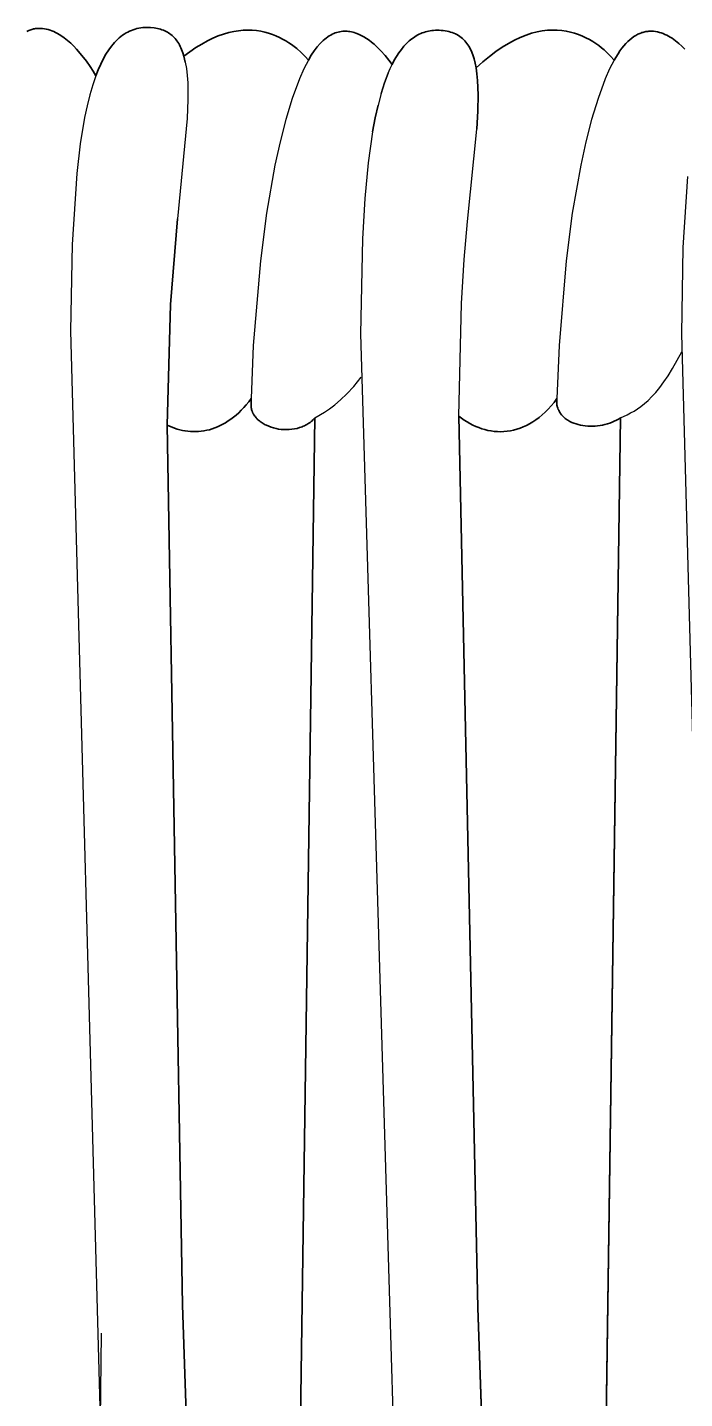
# Model space of a CAD drawing. Header units: millimetres. Extents: x 0 to 1881, y -1115 to 723.
# Drawn here: x 1414.4 to 1455.3, y -469.4 to -384.2 of the extents above; entities that cross this region are included whole.
import ezdxf

# ---------------------------------------------------------------- set-up
doc = ezdxf.new("R2010")
doc.units = ezdxf.units.MM
doc.layers.add('Blocks', color=7, linetype='Continuous')
doc.layers.add('Blocks$Inner', color=7, linetype='Continuous', lineweight=25, true_color=0x007f00)
doc.layers.add('Blocks$Outline', color=7, linetype='Continuous', lineweight=35, true_color=0xff3f3f)

# ---------------------------------------------------------------- blocks, each defined once
blk = doc.blocks.new('PK4 Lounge Chair Top')
at = {"layer": 'Blocks$Inner'}
for points in [[(275.318, 304.277), (275.117, 304.501), (274.875, 304.742), (274.593, 304.991), (274.438, 305.116), (274.273, 305.239), (274.098, 305.359), (273.913, 305.475), (273.719, 305.586), (273.516, 305.69), (273.303, 305.786), (273.081, 305.873), (272.85, 305.95), (272.61, 306.016), (272.36, 306.069), (272.102, 306.108), (271.834, 306.132), (271.558, 306.14), (271.273, 306.131), (270.979, 306.102), (270.677, 306.053), (270.366, 305.984), (270.047, 305.891), (269.719, 305.776), (269.383, 305.635), (269.038, 305.468), (268.686, 305.274), (268.325, 305.052), (267.956, 304.799), (267.579, 304.516), (267.624, 304.339), (267.665, 304.155), (267.624, 304.34), (267.579, 304.516), (267.511, 304.735), (267.435, 304.939), (267.393, 305.036), (267.349, 305.13), (267.303, 305.219), (267.254, 305.305), (267.203, 305.388), (267.149, 305.467), (267.093, 305.542), (267.035, 305.614), (266.974, 305.682), (266.91, 305.746), (266.844, 305.807), (266.775, 305.865), (266.703, 305.919), (266.628, 305.969), (266.551, 306.016), (266.471, 306.059), (266.388, 306.099), (266.303, 306.136), (266.214, 306.169), (266.123, 306.198), (266.028, 306.224), (265.931, 306.246), (265.83, 306.265), (265.727, 306.281), (265.51, 306.301), (265.281, 306.308), (265.153, 306.305), (265.027, 306.297), (264.903, 306.283), (264.781, 306.263), (264.661, 306.237), (264.543, 306.206), (264.427, 306.169), (264.313, 306.126), (264.2, 306.078), (264.089, 306.023), (263.98, 305.963), (263.873, 305.897), (263.768, 305.824), (263.665, 305.746), (263.563, 305.663), (263.464, 305.573), (263.365, 305.477), (263.269, 305.375), (263.175, 305.267), (263.082, 305.153), (262.902, 304.907), (262.729, 304.637), (262.563, 304.341), (262.404, 304.022), (262.252, 303.677), (262.107, 303.305), (262.108, 303.304), (262.109, 303.302), (262.11, 303.3), (262.111, 303.298), (262.108, 303.303), (262.107, 303.305), (262.106, 303.307), (261.933, 303.597), (261.754, 303.873), (261.52, 304.206), (261.237, 304.574), (260.908, 304.954), (260.729, 305.141), (260.541, 305.323), (260.344, 305.497), (260.14, 305.66), (259.928, 305.808), (259.819, 305.877), (259.709, 305.941), (259.598, 305.999), (259.485, 306.053), (259.371, 306.101), (259.255, 306.143), (259.139, 306.179), (259.021, 306.208), (258.902, 306.23), (258.783, 306.245), (258.662, 306.252), (258.541, 306.251), (258.48, 306.248), (258.419, 306.242), (258.358, 306.234), (258.297, 306.224), (258.235, 306.211), (258.174, 306.197), (258.051, 306.16), (257.989, 306.138), (257.927, 306.113), (257.803, 306.057)], [(280.284, 303.473), (280.404, 303.749), (280.528, 304.009), (280.32, 304.284), (280.087, 304.569), (279.829, 304.855), (279.55, 305.132), (279.403, 305.264), (279.251, 305.391), (279.095, 305.511), (278.936, 305.622), (278.772, 305.725), (278.605, 305.816), (278.434, 305.896), (278.261, 305.962), (278.173, 305.99), (278.085, 306.015), (277.996, 306.035), (277.907, 306.052), (277.817, 306.064), (277.727, 306.072), (277.636, 306.076), (277.544, 306.075), (277.453, 306.069), (277.361, 306.058), (277.268, 306.043), (277.176, 306.022), (277.083, 305.995), (276.99, 305.964), (276.897, 305.926), (276.803, 305.883), (276.71, 305.834), (276.616, 305.778), (276.522, 305.717), (276.429, 305.649), (276.335, 305.574), (276.242, 305.493), (276.149, 305.405), (276.055, 305.31), (275.869, 305.098), (275.684, 304.856), (275.501, 304.583), (275.318, 304.277), (275.04, 303.741), (274.767, 303.12), (274.318, 301.899), (273.916, 300.583), (273.557, 299.192), (273.24, 297.746), (272.72, 294.769), (272.336, 291.805), (271.895, 286.552), (271.761, 283.241), (271.756, 282.838), (271.759, 282.769), (271.761, 282.735), (271.763, 282.719), (271.763, 282.716), (271.763, 282.714), (271.764, 282.712), (271.764, 282.71), (271.765, 282.702), (271.77, 282.669), (271.775, 282.636), (271.789, 282.571), (271.807, 282.508), (271.817, 282.476), (271.828, 282.445), (271.84, 282.415), (271.841, 282.413), (271.841, 282.411), (271.842, 282.409), (271.843, 282.407), (271.844, 282.405), (271.845, 282.403), (271.845, 282.402), (271.846, 282.4), (271.853, 282.385), (271.866, 282.355), (271.873, 282.34), (271.881, 282.325), (271.896, 282.296), (271.912, 282.267), (271.929, 282.239), (271.947, 282.211), (271.985, 282.156), (272.025, 282.102), (272.069, 282.05), (272.115, 281.999), (272.14, 281.975), (272.164, 281.95), (272.216, 281.903), (272.243, 281.88), (272.27, 281.857), (272.327, 281.813), (272.446, 281.73), (272.509, 281.691), (272.574, 281.653), (272.641, 281.618), (272.709, 281.584), (272.851, 281.523), (272.999, 281.468), (273.152, 281.422), (273.309, 281.384), (273.469, 281.354), (273.632, 281.332), (273.797, 281.319), (273.962, 281.316), (274.127, 281.321), (274.292, 281.335), (274.455, 281.36), (274.616, 281.394), (274.773, 281.438), (274.851, 281.463), (274.927, 281.492), (275.002, 281.523), (275.076, 281.557), (275.148, 281.593), (275.219, 281.632), (275.288, 281.674), (275.355, 281.718), (275.421, 281.766), (275.484, 281.816), (275.546, 281.869), (275.606, 281.925), (275.663, 281.984), (275.718, 282.045), (276.319, 282.396), (276.635, 282.606), (276.968, 282.858), (277.326, 283.167), (277.715, 283.545), (278.14, 284.006), (278.608, 284.566)], [(291.564, 63.053), (285.859, 226.742), (284.677, 282.16), (284.833, 289.161), (284.999, 291.879), (285.225, 294.247), (285.803, 299.993), (285.861, 301.12), (285.875, 302.128), (285.838, 303.018), (285.799, 303.419), (285.745, 303.792), (285.689, 304.079), (285.622, 304.347), (285.544, 304.596), (285.501, 304.713), (285.454, 304.825), (285.405, 304.933), (285.353, 305.036), (285.297, 305.134), (285.239, 305.228), (285.177, 305.317), (285.112, 305.401), (285.043, 305.48), (284.971, 305.555), (284.896, 305.625), (284.818, 305.691), (284.735, 305.752), (284.649, 305.808), (284.56, 305.86), (284.467, 305.907), (284.37, 305.95), (284.27, 305.988), (284.165, 306.022), (284.057, 306.051), (283.945, 306.075), (283.829, 306.096), (283.709, 306.111), (283.585, 306.122), (283.456, 306.129), (283.324, 306.131), (283.216, 306.129), (283.11, 306.123), (283.005, 306.113), (282.901, 306.099), (282.799, 306.081), (282.698, 306.058), (282.598, 306.032), (282.5, 306.001), (282.403, 305.967), (282.307, 305.928), (282.213, 305.885), (282.12, 305.838), (282.028, 305.787), (281.938, 305.731), (281.849, 305.672), (281.761, 305.608), (281.675, 305.54), (281.589, 305.468), (281.423, 305.311), (281.261, 305.137), (281.105, 304.946), (280.953, 304.737), (280.807, 304.512), (280.665, 304.269), (280.528, 304.009)], [(294.333, 304.277), (294.117, 304.517), (293.854, 304.776), (293.706, 304.91), (293.546, 305.044), (293.375, 305.177), (293.194, 305.307), (293.001, 305.433), (292.797, 305.554), (292.583, 305.668), (292.358, 305.773), (292.122, 305.868), (291.876, 305.952), (291.62, 306.023), (291.353, 306.079), (291.076, 306.12), (290.788, 306.142), (290.491, 306.146), (290.183, 306.13), (289.866, 306.091), (289.539, 306.029), (289.202, 305.943), (288.855, 305.829), (288.499, 305.688), (288.133, 305.517), (287.758, 305.316), (287.374, 305.082), (286.98, 304.814), (286.577, 304.511), (286.166, 304.171), (285.745, 303.792), (285.799, 303.419), (285.838, 303.018), (285.875, 302.127), (285.861, 301.12), (285.803, 299.993)], [(300.387, 219.631), (298.536, 287.274), (298.631, 292.643), (298.92, 297.045)], [(298.739, 304.964), (298.551, 305.146), (298.354, 305.32), (298.15, 305.482), (297.938, 305.631), (297.829, 305.699), (297.719, 305.763), (297.608, 305.822), (297.495, 305.876), (297.38, 305.924), (297.265, 305.966), (297.149, 306.002), (297.031, 306.031), (296.912, 306.053), (296.793, 306.068), (296.672, 306.075), (296.551, 306.074), (296.49, 306.071), (296.429, 306.065), (296.368, 306.057), (296.307, 306.047), (296.184, 306.02), (296.122, 306.003), (296.06, 305.983), (295.998, 305.961), (295.937, 305.937), (295.875, 305.91), (295.812, 305.88), (295.688, 305.813), (295.564, 305.735), (295.44, 305.645), (295.315, 305.544), (295.191, 305.431), (295.068, 305.306), (294.944, 305.169), (294.821, 305.018), (294.698, 304.854), (294.576, 304.676), (294.333, 304.277), (294.055, 303.741), (293.782, 303.12), (293.334, 301.899), (292.931, 300.583), (292.573, 299.192), (292.255, 297.747), (291.735, 294.769), (291.351, 291.806), (290.911, 286.552), (290.776, 283.241), (290.598, 283.011), (290.417, 282.795), (290.233, 282.594), (290.047, 282.407), (289.857, 282.235), (289.666, 282.076), (289.472, 281.932), (289.277, 281.8), (289.08, 281.683), (288.882, 281.578), (288.683, 281.486), (288.483, 281.408), (288.282, 281.341), (288.082, 281.287), (287.88, 281.245), (287.68, 281.215), (287.479, 281.196), (287.279, 281.188), (287.08, 281.192), (286.882, 281.207)], [(267.665, 304.155), (267.733, 303.759), (267.782, 303.329), (267.814, 302.864), (267.83, 301.827), (267.788, 300.645)], [(279.848, 302.21), (280.057, 302.874), (280.284, 303.473), (280.057, 302.874), (279.848, 302.21), (279.654, 301.48), (279.478, 300.684), (279.317, 299.821), (279.478, 300.685), (279.654, 301.48)], [(262.106, 303.307), (261.91, 302.735), (261.728, 302.111), (261.559, 301.434), (261.403, 300.702), (261.131, 299.074), (260.911, 297.222), (260.621, 292.82), (260.527, 287.451), (262.377, 219.81), (266.647, 82.149), (266.46, 82.156)], [(267.814, 302.864), (267.83, 301.827), (267.788, 300.645), (267.182, 294.424), (266.748, 289.083), (266.529, 281.603), (266.684, 281.53), (266.841, 281.464), (267, 281.405), (267.16, 281.352), (267.322, 281.307), (267.486, 281.269), (267.65, 281.238), (267.816, 281.215), (267.983, 281.199), (268.151, 281.191), (268.319, 281.191), (268.488, 281.199)], [(279.317, 299.821), (279.044, 297.889), (278.835, 295.676), (278.687, 293.174)], [(279.044, 297.889), (278.835, 295.676), (278.687, 293.174), (278.57, 287.274), (281.182, 200.184), (285.118, 82.14), (285.764, 63.116), (285.827, 62.528), (285.911, 61.967), (286.014, 61.433)], [(260.911, 297.222), (260.621, 292.82), (260.527, 287.451)], [(272.727, 72.836), (267.499, 226.919), (266.529, 281.603), (266.748, 289.083), (267.182, 294.424)], [(284.833, 289.161), (284.999, 291.879), (285.225, 294.247)], [(291.351, 291.806), (290.911, 286.552), (290.776, 283.241), (290.772, 282.838), (290.789, 282.77), (290.791, 282.761), (290.792, 282.759), (290.792, 282.757), (290.793, 282.755), (290.794, 282.753), (290.794, 282.751), (290.795, 282.749), (290.796, 282.747), (290.796, 282.744), (290.797, 282.742), (290.797, 282.74), (290.798, 282.738), (290.799, 282.736), (290.809, 282.703), (290.832, 282.639), (290.858, 282.576), (290.886, 282.516), (290.917, 282.457), (290.933, 282.429), (290.95, 282.4), (290.986, 282.345), (291.024, 282.292), (291.064, 282.241), (291.107, 282.192), (291.152, 282.144), (291.199, 282.098), (291.223, 282.076), (291.248, 282.054), (291.273, 282.033), (291.299, 282.012), (291.351, 281.972), (291.406, 281.933), (291.462, 281.896), (291.579, 281.828), (291.703, 281.767), (291.832, 281.714), (291.966, 281.667), (292.105, 281.627), (292.247, 281.594), (292.393, 281.568), (292.542, 281.548), (292.693, 281.536), (292.845, 281.53), (292.999, 281.531), (293.154, 281.538), (293.308, 281.553), (293.462, 281.573), (293.615, 281.6), (293.766, 281.634), (293.915, 281.674), (294.061, 281.72), (294.205, 281.773), (294.344, 281.832), (294.479, 281.897), (294.609, 281.968), (294.733, 282.045), (291.564, 60.359)], [(294.733, 282.045), (295.149, 282.242), (295.359, 282.35), (295.571, 282.469), (295.786, 282.603), (296.004, 282.756), (296.227, 282.932), (296.455, 283.133), (296.689, 283.365), (296.929, 283.63), (297.176, 283.933), (297.431, 284.277), (297.695, 284.666), (297.968, 285.104), (298.546, 286.141)], [(271.459, 282.861), (271.611, 283.045), (271.761, 283.241), (271.611, 283.046), (271.459, 282.861), (271.304, 282.686), (271.148, 282.522), (270.99, 282.368), (270.83, 282.224), (270.668, 282.09), (270.505, 281.966), (270.341, 281.852), (270.175, 281.747), (270.009, 281.652)], [(288.082, 281.287), (288.282, 281.341), (288.483, 281.408), (288.683, 281.487), (288.882, 281.578), (289.08, 281.683), (289.277, 281.8), (289.472, 281.931), (289.666, 282.076), (289.857, 282.235), (290.047, 282.407), (290.233, 282.594), (290.417, 282.795), (290.598, 283.011), (290.776, 283.241)], [(269.504, 281.422), (269.673, 281.489), (269.841, 281.566), (270.009, 281.652), (270.175, 281.747), (270.341, 281.852), (270.505, 281.966), (270.668, 282.09), (270.83, 282.224)], [(270.99, 282.368), (271.148, 282.522), (271.304, 282.686)], [(272.727, 72.836), (275.718, 282.045)], [(267.486, 281.269), (267.322, 281.307), (267.16, 281.352), (267, 281.405), (266.841, 281.464), (266.684, 281.53), (266.529, 281.603)], [(268.151, 281.191), (268.319, 281.191), (268.488, 281.199), (268.657, 281.215), (268.826, 281.239), (268.996, 281.272), (269.166, 281.313), (269.335, 281.363), (269.504, 281.422), (269.335, 281.363), (269.166, 281.313), (268.996, 281.272), (268.826, 281.239)], [(285.366, 281.694), (285.547, 281.599), (285.73, 281.514), (285.917, 281.438), (286.106, 281.372), (286.297, 281.315), (286.49, 281.269), (286.685, 281.233), (286.882, 281.207), (287.08, 281.192), (287.279, 281.188), (287.479, 281.196), (287.68, 281.215)], [(285.547, 281.599), (285.73, 281.514), (285.917, 281.438)], [(262.428, 225.176), (262.377, 219.81), (260.887, 83.444)]]:
    blk.add_lwpolyline(points, dxfattribs=at)
blk.add_lwpolyline([(285.366, 281.694), (285.188, 281.798), (285.014, 281.91), (284.844, 282.031), (284.677, 282.16), (284.844, 282.031), (285.014, 281.91), (285.188, 281.797)], close=True, dxfattribs=at)
at = {"layer": 'Blocks$Outline'}
for points in [[(257.803, 306.057), (257.927, 306.113), (257.989, 306.138), (258.051, 306.16), (258.174, 306.197), (258.235, 306.211), (258.297, 306.224), (258.358, 306.234), (258.419, 306.242), (258.48, 306.248), (258.541, 306.251), (258.662, 306.252), (258.783, 306.245), (258.902, 306.23), (259.021, 306.208), (259.139, 306.179), (259.255, 306.143), (259.371, 306.101), (259.485, 306.053), (259.598, 305.999), (259.709, 305.941), (259.819, 305.877), (259.928, 305.808), (260.14, 305.66), (260.344, 305.497), (260.541, 305.323), (260.729, 305.141), (260.908, 304.954), (261.237, 304.574), (261.52, 304.206), (261.754, 303.873), (261.933, 303.597), (262.106, 303.307), (262.107, 303.305), (262.252, 303.677), (262.404, 304.022), (262.563, 304.341), (262.729, 304.637), (262.902, 304.907), (263.082, 305.153), (263.175, 305.267), (263.269, 305.375), (263.365, 305.477), (263.464, 305.573), (263.563, 305.663), (263.665, 305.746), (263.768, 305.824), (263.873, 305.897), (263.98, 305.963), (264.089, 306.023), (264.2, 306.078), (264.313, 306.126), (264.427, 306.169), (264.543, 306.206), (264.661, 306.237), (264.781, 306.263), (264.903, 306.283), (265.027, 306.297), (265.153, 306.305), (265.281, 306.308), (265.51, 306.301), (265.727, 306.281), (265.83, 306.265), (265.931, 306.246), (266.028, 306.224), (266.123, 306.198), (266.214, 306.169), (266.303, 306.136), (266.388, 306.099), (266.471, 306.059), (266.551, 306.016), (266.628, 305.969), (266.703, 305.919), (266.775, 305.865), (266.844, 305.807), (266.91, 305.746), (266.974, 305.682), (267.035, 305.614), (267.093, 305.542), (267.149, 305.467), (267.203, 305.388), (267.254, 305.305), (267.303, 305.219), (267.349, 305.13), (267.393, 305.036), (267.435, 304.939), (267.511, 304.735), (267.579, 304.516), (267.956, 304.799), (268.325, 305.052), (268.686, 305.274), (269.038, 305.468), (269.383, 305.635), (269.719, 305.776), (270.047, 305.891), (270.366, 305.984), (270.677, 306.053), (270.979, 306.102), (271.273, 306.131), (271.558, 306.14), (271.834, 306.132), (272.102, 306.108), (272.36, 306.069), (272.61, 306.016), (272.85, 305.95), (273.081, 305.873), (273.303, 305.786), (273.516, 305.69), (273.719, 305.586), (273.913, 305.475), (274.098, 305.359), (274.273, 305.239), (274.438, 305.116), (274.593, 304.991), (274.875, 304.742), (275.117, 304.501), (275.318, 304.277), (275.501, 304.583), (275.684, 304.856), (275.869, 305.098), (276.055, 305.31), (276.149, 305.405), (276.242, 305.493), (276.335, 305.574), (276.429, 305.649), (276.522, 305.717), (276.616, 305.778), (276.71, 305.834), (276.803, 305.883), (276.897, 305.926), (276.99, 305.964), (277.083, 305.995), (277.176, 306.022), (277.268, 306.043), (277.361, 306.058), (277.453, 306.069), (277.544, 306.075), (277.636, 306.076), (277.727, 306.072), (277.817, 306.064), (277.907, 306.052), (277.996, 306.035), (278.085, 306.015), (278.173, 305.99), (278.261, 305.962), (278.434, 305.896), (278.605, 305.816), (278.772, 305.725), (278.936, 305.622), (279.095, 305.511), (279.251, 305.391), (279.403, 305.264), (279.55, 305.132), (279.829, 304.855), (280.087, 304.569), (280.32, 304.284), (280.528, 304.009), (280.665, 304.269), (280.807, 304.512), (280.953, 304.737), (281.105, 304.946), (281.261, 305.137), (281.423, 305.311), (281.589, 305.468), (281.675, 305.54), (281.761, 305.608), (281.849, 305.672), (281.938, 305.731), (282.028, 305.787), (282.12, 305.838), (282.213, 305.885), (282.307, 305.928), (282.403, 305.967), (282.5, 306.001), (282.598, 306.032), (282.698, 306.058), (282.799, 306.081), (282.901, 306.099), (283.005, 306.113), (283.11, 306.123), (283.216, 306.129), (283.324, 306.131), (283.456, 306.129), (283.585, 306.122), (283.709, 306.111), (283.829, 306.096), (283.945, 306.075), (284.057, 306.051), (284.165, 306.022), (284.27, 305.988), (284.37, 305.95), (284.467, 305.907), (284.56, 305.86), (284.649, 305.808), (284.735, 305.752), (284.818, 305.691), (284.896, 305.625), (284.971, 305.555), (285.043, 305.48), (285.112, 305.401), (285.177, 305.317), (285.239, 305.228), (285.297, 305.134), (285.353, 305.036), (285.405, 304.933), (285.454, 304.825), (285.501, 304.713), (285.544, 304.596), (285.622, 304.347), (285.689, 304.079), (285.745, 303.792), (286.166, 304.171), (286.577, 304.511), (286.98, 304.814), (287.374, 305.082), (287.758, 305.316), (288.133, 305.517), (288.499, 305.688), (288.855, 305.829), (289.202, 305.943), (289.539, 306.029), (289.866, 306.091), (290.183, 306.13), (290.491, 306.146), (290.788, 306.142), (291.076, 306.12), (291.353, 306.079), (291.62, 306.023), (291.876, 305.952), (292.122, 305.868), (292.358, 305.773), (292.583, 305.668), (292.797, 305.554), (293.001, 305.433), (293.194, 305.307), (293.375, 305.177), (293.546, 305.044), (293.706, 304.91), (293.854, 304.776), (294.117, 304.517), (294.333, 304.277), (294.576, 304.676), (294.698, 304.854), (294.821, 305.018), (294.944, 305.169), (295.068, 305.306), (295.191, 305.431), (295.315, 305.544), (295.44, 305.645), (295.564, 305.735), (295.688, 305.813), (295.812, 305.88), (295.875, 305.91), (295.937, 305.937), (295.998, 305.961), (296.06, 305.983), (296.122, 306.003), (296.184, 306.02), (296.307, 306.047), (296.368, 306.057), (296.429, 306.065), (296.49, 306.071), (296.551, 306.074), (296.672, 306.075), (296.793, 306.068), (296.912, 306.053), (297.031, 306.031), (297.149, 306.002), (297.265, 305.966), (297.38, 305.924), (297.495, 305.876), (297.608, 305.822), (297.719, 305.763), (297.829, 305.699), (297.938, 305.631), (298.15, 305.482), (298.354, 305.32), (298.551, 305.146), (298.739, 304.964)], [(272.78, 76.529), (275.718, 282.045), (275.663, 281.984), (275.606, 281.925), (275.546, 281.869), (275.484, 281.816), (275.421, 281.766), (275.355, 281.718), (275.288, 281.674), (275.219, 281.632), (275.148, 281.593), (275.076, 281.557), (275.002, 281.523), (274.927, 281.492), (274.851, 281.463), (274.773, 281.438), (274.616, 281.394), (274.455, 281.36), (274.292, 281.335), (274.127, 281.321), (273.962, 281.316), (273.797, 281.319), (273.632, 281.332), (273.469, 281.354), (273.309, 281.384), (273.152, 281.422), (272.999, 281.468), (272.851, 281.523), (272.709, 281.584), (272.641, 281.618), (272.574, 281.653), (272.509, 281.691), (272.446, 281.73), (272.327, 281.813), (272.27, 281.857), (272.243, 281.88), (272.216, 281.903), (272.164, 281.95), (272.14, 281.975), (272.115, 281.999), (272.069, 282.05), (272.025, 282.102), (271.985, 282.156), (271.947, 282.211), (271.929, 282.239), (271.912, 282.267), (271.896, 282.296), (271.881, 282.325), (271.873, 282.34), (271.866, 282.355), (271.853, 282.385), (271.846, 282.4), (271.845, 282.402), (271.845, 282.403), (271.844, 282.405), (271.843, 282.407), (271.842, 282.409), (271.841, 282.411), (271.841, 282.413), (271.84, 282.415), (271.828, 282.445), (271.817, 282.476), (271.807, 282.508), (271.789, 282.571), (271.775, 282.636), (271.77, 282.669), (271.765, 282.702), (271.764, 282.71), (271.764, 282.712), (271.763, 282.714), (271.763, 282.716), (271.763, 282.719), (271.761, 282.735), (271.759, 282.769), (271.756, 282.838), (271.761, 283.241), (271.611, 283.046), (271.459, 282.861), (271.459, 282.861), (271.304, 282.686), (271.148, 282.522), (270.99, 282.368), (270.83, 282.224), (270.668, 282.09), (270.505, 281.966), (270.341, 281.852), (270.175, 281.747), (270.009, 281.652), (269.841, 281.566), (269.673, 281.489), (269.504, 281.422), (269.335, 281.363), (269.166, 281.313), (268.996, 281.272), (268.826, 281.239), (268.657, 281.215), (268.488, 281.199), (268.319, 281.191), (268.151, 281.191), (267.983, 281.199), (267.816, 281.215), (267.65, 281.238), (267.486, 281.269), (267.322, 281.307), (267.16, 281.352), (267, 281.405), (266.841, 281.464), (266.684, 281.53), (266.529, 281.603), (267.499, 226.919), (272.602, 76.529)], [(291.795, 76.529), (294.733, 282.045), (294.609, 281.968), (294.479, 281.897), (294.344, 281.832), (294.205, 281.773), (294.061, 281.72), (293.915, 281.674), (293.766, 281.634), (293.615, 281.6), (293.462, 281.573), (293.308, 281.553), (293.154, 281.538), (292.999, 281.531), (292.845, 281.53), (292.693, 281.536), (292.542, 281.548), (292.393, 281.568), (292.247, 281.594), (292.105, 281.627), (291.966, 281.667), (291.832, 281.714), (291.703, 281.767), (291.579, 281.828), (291.462, 281.896), (291.406, 281.933), (291.351, 281.972), (291.299, 282.012), (291.273, 282.033), (291.248, 282.054), (291.223, 282.076), (291.199, 282.098), (291.152, 282.144), (291.107, 282.192), (291.064, 282.241), (291.024, 282.292), (290.986, 282.345), (290.95, 282.4), (290.933, 282.429), (290.917, 282.457), (290.886, 282.516), (290.858, 282.576), (290.832, 282.639), (290.809, 282.703), (290.799, 282.736), (290.798, 282.738), (290.797, 282.74), (290.797, 282.742), (290.796, 282.744), (290.796, 282.747), (290.795, 282.749), (290.794, 282.751), (290.794, 282.753), (290.793, 282.755), (290.792, 282.757), (290.792, 282.759), (290.791, 282.761), (290.789, 282.77), (290.772, 282.838), (290.776, 283.241), (290.598, 283.011), (290.417, 282.795), (290.233, 282.594), (290.047, 282.407), (289.857, 282.235), (289.666, 282.076), (289.472, 281.932), (289.277, 281.8), (289.08, 281.683), (288.882, 281.578), (288.683, 281.487), (288.483, 281.408), (288.282, 281.341), (288.082, 281.287), (287.88, 281.245), (287.68, 281.215), (287.479, 281.196), (287.279, 281.188), (287.08, 281.192), (286.882, 281.207), (286.882, 281.207), (286.685, 281.233), (286.49, 281.269), (286.297, 281.315), (286.106, 281.372), (285.917, 281.438), (285.73, 281.514), (285.546, 281.599), (285.366, 281.694), (285.366, 281.694), (285.188, 281.798), (285.014, 281.91), (284.844, 282.031), (284.677, 282.16), (285.859, 226.742), (291.094, 76.529)]]:
    blk.add_lwpolyline(points, dxfattribs=at)

msp = doc.modelspace()

# ---------------------------------------------------------------- block references
at = {"layer": 'Blocks'}
msp.add_blockref('PK4 Lounge Chair Top', (1156.535, -690.536), dxfattribs=at)

doc.saveas('drawing.dxf')
